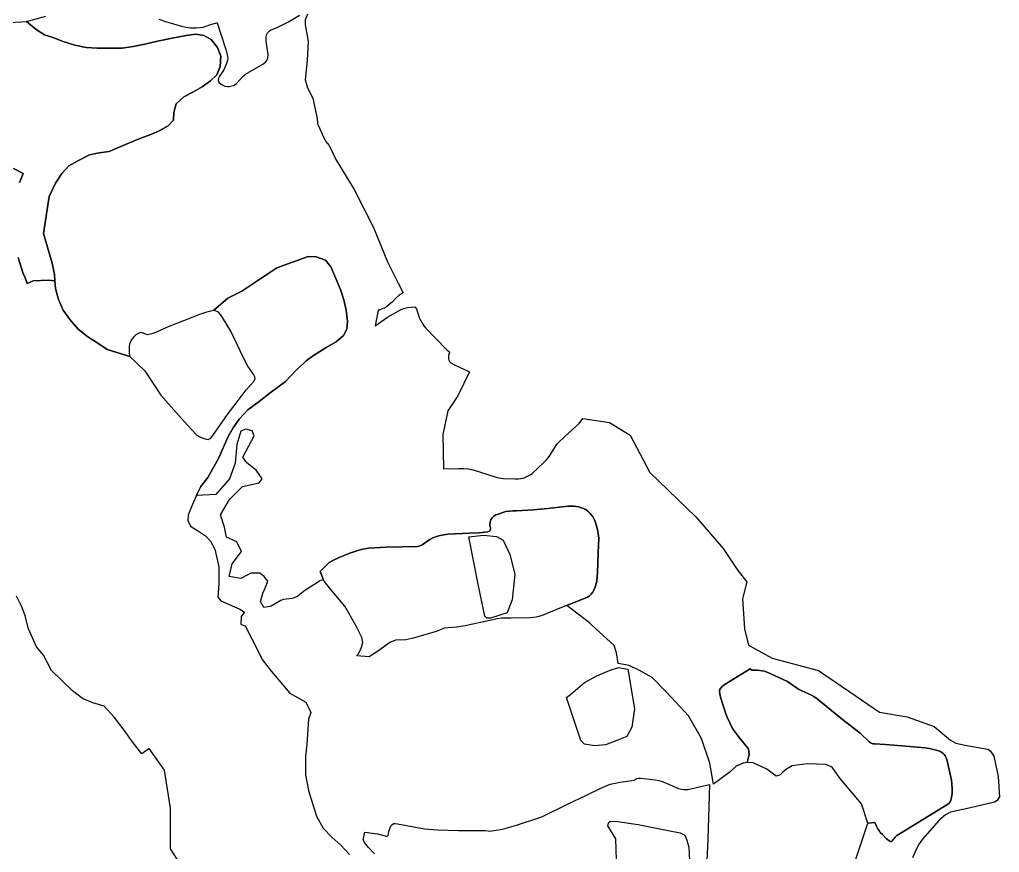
# Model space of a CAD drawing. Header units: millimetres. Extents: x 35444746 to 35449000, y 3482000 to 3488437.
# Drawn here: x 35448057.4 to 35448387.7, y 3487336.3 to 3487617.1 of the extents above; entities that cross this region are included whole.
import ezdxf

# ---------------------------------------------------------------- set-up
doc = ezdxf.new("R2010")
doc.units = ezdxf.units.MM
doc.layers.add('0203.02旱地整理', color=9, linetype='Continuous', true_color=0x808080)
doc.layers.add('0204.02水田整理', color=9, linetype='Continuous', true_color=0x808080)

msp = doc.modelspace()

# ---------------------------------------------------------------- linework, layer by layer
at = {"layer": '0203.02旱地整理', "color": 41}
for points in [[(35448339.301, 3487334), (35448343.371, 3487346.147), (35448345.694, 3487346.415), (35448346.218, 3487345.145), (35448346.71, 3487344.246), (35448347.251, 3487343.407), (35448347.545, 3487343.044), (35448348.249, 3487342.271), (35448349.521, 3487341.018), (35448349.92, 3487340.657), (35448350.566, 3487340.172), (35448351.227, 3487339.802), (35448351.54, 3487340.224), (35448352.604, 3487341.442), (35448353.178, 3487341.959), (35448354.222, 3487342.637), (35448370.018, 3487352.314), (35448370.754, 3487352.908), (35448371.218, 3487353.53), (35448371.369, 3487353.849), (35448371.462, 3487354.18), (35448371.724, 3487356.192), (35448371.76, 3487357.605), (35448371.681, 3487359.57), (35448371.587, 3487360.586), (35448370.127, 3487367.184), (35448369.879, 3487367.949), (35448369.455, 3487368.828), (35448369.051, 3487369.321), (35448368.615, 3487369.701), (35448367.946, 3487370.157), (35448367.466, 3487370.41), (35448366.865, 3487370.644), (35448364.178, 3487371.267), (35448362.536, 3487371.539), (35448354.781, 3487372.267), (35448349.182, 3487372.698), (35448345.664, 3487372.84), (35448345.036, 3487372.948), (35448344.219, 3487373.246), (35448343.76, 3487373.581), (35448340.734, 3487376.533), (35448334.839, 3487381.149), (35448326.22, 3487388.088), (35448325.178, 3487388.822), (35448324.411, 3487389.285), (35448320.859, 3487390.863), (35448319.952, 3487391.312), (35448317.808, 3487392.796), (35448316.233, 3487393.886), (35448310.666, 3487396.543), (35448309.115, 3487397.161), (35448308.48, 3487397.359), (35448307.689, 3487397.51), (35448306.173, 3487397.687), (35448304.264, 3487397.731), (35448303.677, 3487398.169), (35448294.907, 3487392.809), (35448293.977, 3487392.044), (35448293.625, 3487391.5), (35448293.374, 3487390.971), (35448293.335, 3487390.647), (35448293.431, 3487389.729), (35448293.671, 3487388.66), (35448295.446, 3487382.971), (35448295.922, 3487381.874), (35448297.731, 3487378.036), (35448298.7, 3487376.675), (35448299.981, 3487375.042), (35448301.573, 3487373.135), (35448302.995, 3487371.314), (35448303.208, 3487370.535), (35448303.276, 3487370.287), (35448303.387, 3487369.279), (35448302.618, 3487366.615), (35448301.311, 3487366.371), (35448298.94, 3487365.393), (35448296.895, 3487363.434), (35448291.321, 3487359.324), (35448290.077, 3487366.321), (35448287.248, 3487374.684), (35448282.92, 3487382.31), (35448275.635, 3487390.25), (35448270.613, 3487395.261), (35448266.333, 3487397.608), (35448262.911, 3487399.271), (35448259.235, 3487399.987), (35448258.576, 3487403.629), (35448257.85, 3487406.059), (35448250.229, 3487413.069), (35448249.488, 3487413.751), (35448241.895, 3487419.576), (35448248.798, 3487422.325), (35448249.444, 3487422.735), (35448249.767, 3487423.003), (35448250.127, 3487423.366), (35448250.663, 3487424.05), (35448251.009, 3487424.72), (35448251.585, 3487426.095), (35448252.004, 3487427.771), (35448252.171, 3487430.657), (35448252.453, 3487437.337), (35448252.661, 3487442.273), (35448252.494, 3487443.871), (35448252.213, 3487445.176), (35448251.525, 3487447.538), (35448251.069, 3487448.696), (35448250.743, 3487449.337), (35448250.418, 3487449.826), (35448249.661, 3487450.72), (35448248.981, 3487451.376), (35448248.329, 3487451.865), (35448247.538, 3487452.312), (35448245.836, 3487452.867), (35448244.49, 3487453.101), (35448242.328, 3487453.028), (35448239.306, 3487452.76), (35448235.424, 3487452.298), (35448230.491, 3487451.775), (35448226.843, 3487451.541), (35448224.746, 3487451.459), (35448223.752, 3487451.42), (35448221.355, 3487451.224), (35448218.709, 3487450.394), (35448217.981, 3487450.1), (35448217.303, 3487449.697), (35448216.825, 3487449.264), (35448216.306, 3487448.562), (35448215.988, 3487447.619), (35448215.948, 3487447.129), (35448215.963, 3487446.677), (35448216.139, 3487445.755), (35448216.168, 3487445.41), (35448216.006, 3487444.876), (35448215.802, 3487444.656), (35448215.237, 3487444.423), (35448212.302, 3487444.094), (35448209.112, 3487443.899), (35448201.719, 3487443.617), (35448199.16, 3487443.123), (35448197.989, 3487442.852), (35448196.676, 3487442.348), (35448195.745, 3487441.76), (35448193.138, 3487439.95), (35448192.486, 3487439.659), (35448191.587, 3487439.459), (35448180.932, 3487439.21), (35448174.985, 3487438.882), (35448173.075, 3487438.57), (35448171.423, 3487438.125), (35448168.777, 3487437.197), (35448165.375, 3487435.882), (35448162.774, 3487434.63), (35448162.038, 3487434.197), (35448161.874, 3487434.181), (35448158.754, 3487430.97), (35448159.941, 3487427.896), (35448159.638, 3487428.071), (35448158.747, 3487427.939), (35448158.455, 3487427.807), (35448155.316, 3487425.781), (35448153.58, 3487424.587), (35448151.889, 3487423.306), (35448151.226, 3487422.745), (35448150.957, 3487422.591), (35448149.924, 3487422.149), (35448149.128, 3487421.93), (35448146.361, 3487421.551), (35448146.079, 3487421.479), (35448145.462, 3487421.208), (35448143.547, 3487420.062), (35448142.189, 3487419.33), (35448141.708, 3487419.169), (35448139.714, 3487418.872), (35448138.608, 3487420.937), (35448139.514, 3487424.05), (35448140, 3487424.779), (35448141.135, 3487427.774), (35448139.838, 3487429.312), (35448138.38, 3487430.445), (35448135.383, 3487430.445), (35448131.98, 3487428.664), (35448128.092, 3487429.312), (35448129.064, 3487433.602), (35448132.223, 3487437.811), (35448130.603, 3487441.049), (35448127.119, 3487442.587), (35448126.468, 3487445.999), (35448125.092, 3487450.163), (35448128.17, 3487455.263), (35448132.545, 3487459.715), (35448138.135, 3487460.929), (35448139.188, 3487462.305), (35448137.162, 3487465.219), (35448134.003, 3487467.648), (35448132.707, 3487469.591), (35448136.433, 3487476.714), (35448135.785, 3487478.495), (35448133.679, 3487479.062), (35448131.978, 3487478.333), (35448130.6, 3487473.881), (35448130.033, 3487467.554), (35448128.175, 3487462.238), (35448123.512, 3487456.964), (35448117.009, 3487456.658), (35448117.228, 3487457.148), (35448118.466, 3487459.675), (35448120.851, 3487462.687), (35448124.423, 3487469.171), (35448127.752, 3487476.528), (35448129.427, 3487479.486), (35448131.397, 3487482.33), (35448134.294, 3487485.524), (35448138.137, 3487488.357), (35448141.921, 3487491.302), (35448147.01, 3487495.128), (35448150.689, 3487498.934), (35448153.311, 3487501.404), (35448154.04, 3487502.09), (35448156.439, 3487503.903), (35448160.732, 3487506.532), (35448164.158, 3487508.468), (35448166.609, 3487510.571), (35448167.677, 3487512.681), (35448167.934, 3487515.364), (35448167.528, 3487519.171), (35448166.65, 3487522.674), (35448165.591, 3487526.162), (35448163.981, 3487529.833), (35448162.291, 3487533.749), (35448160.511, 3487536.037), (35448157.402, 3487537.097), (35448154.634, 3487537.192), (35448144.061, 3487533.388), (35448132.342, 3487525.606), (35448127.572, 3487523.166), (35448122.715, 3487518.993), (35448120.123, 3487518.405), (35448118.373, 3487517.791), (35448110.09, 3487514.544), (35448107.745, 3487513.675), (35448103.802, 3487511.868), (35448102.288, 3487511.264), (35448101.549, 3487511.067), (35448100.548, 3487510.881), (35448098.695, 3487511.473), (35448098.199, 3487511.56), (35448096.606, 3487510.837), (35448095.872, 3487510.197), (35448095.296, 3487509.508), (35448094.88, 3487508.779), (35448094.744, 3487508.426), (35448094.493, 3487507.7), (35448094.337, 3487506.867), (35448094.291, 3487505.349), (35448094.336, 3487504.405), (35448094.568, 3487503.504), (35448086.915, 3487505.847), (35448083.743, 3487507.984), (35448080.407, 3487510.122), (35448077.155, 3487512.75), (35448074.314, 3487515.947), (35448072.126, 3487519.14), (35448070.512, 3487522.739), (35448069.469, 3487526.417), (35448069.328, 3487529.06), (35448069.215, 3487531.166), (35448068.418, 3487535.005), (35448065.456, 3487545.026), (35448067.422, 3487557.473), (35448069.481, 3487562.026), (35448071.615, 3487565.274), (35448073.991, 3487567.789), (35448077.259, 3487569.647), (35448081.016, 3487571.503), (35448084.197, 3487572.221), (35448087.541, 3487572.693), (35448093.869, 3487575.352), (35448098.235, 3487577.123), (35448101.619, 3487578.409), (35448104.719, 3487579.778), (35448107.486, 3487581.309), (35448109.285, 3487583.253), (35448109.379, 3487585.855), (35448110.207, 3487588.699), (35448112.822, 3487591.126), (35448115.839, 3487592.657), (35448118.939, 3487594.432), (35448121.715, 3487596.452), (35448123.84, 3487598.557), (35448125.043, 3487601.325), (35448125.273, 3487604.75), (35448124.148, 3487607.768), (35448121.962, 3487610.383), (35448119.494, 3487611.79), (35448116.809, 3487612.21), (35448113.514, 3487611.749), (35448108.786, 3487610.876), (35448103.893, 3487609.841), (35448099.571, 3487608.884), (35448095.657, 3487608.007), (35448091.989, 3487607.455), (35448087.509, 3487607.477), (35448083.518, 3487607.496), (35448079.889, 3487607.686), (35448075.968, 3487608.458), (35448072.094, 3487609.71), (35448068.951, 3487610.96), (35448065.805, 3487611.965), (35448063.039, 3487613.774), (35448059.705, 3487616.542), (35448066.271, 3487618.319)], [(35448339.301, 3487334), (35448343.371, 3487346.147), (35448345.694, 3487346.415), (35448346.218, 3487345.145), (35448346.71, 3487344.246), (35448347.251, 3487343.407), (35448347.545, 3487343.044), (35448348.249, 3487342.271), (35448349.521, 3487341.018), (35448349.92, 3487340.657), (35448350.566, 3487340.172), (35448351.227, 3487339.802), (35448351.54, 3487340.224), (35448352.604, 3487341.442), (35448353.178, 3487341.959), (35448354.222, 3487342.637), (35448370.018, 3487352.314), (35448370.754, 3487352.908), (35448371.218, 3487353.53), (35448371.369, 3487353.849), (35448371.462, 3487354.18), (35448371.724, 3487356.192), (35448371.76, 3487357.605), (35448371.681, 3487359.57), (35448371.587, 3487360.586), (35448370.127, 3487367.184), (35448369.879, 3487367.949), (35448369.455, 3487368.828), (35448369.051, 3487369.321), (35448368.615, 3487369.701), (35448367.946, 3487370.157), (35448367.466, 3487370.41), (35448366.865, 3487370.644), (35448364.178, 3487371.267), (35448362.536, 3487371.539), (35448354.781, 3487372.267), (35448349.182, 3487372.698), (35448345.664, 3487372.84), (35448345.036, 3487372.948), (35448344.219, 3487373.246), (35448343.76, 3487373.581), (35448340.734, 3487376.533), (35448334.839, 3487381.149), (35448326.22, 3487388.088), (35448325.178, 3487388.822), (35448324.411, 3487389.285), (35448320.859, 3487390.863), (35448319.952, 3487391.312), (35448317.808, 3487392.796), (35448316.233, 3487393.886), (35448310.666, 3487396.543), (35448309.115, 3487397.161), (35448308.48, 3487397.359), (35448307.689, 3487397.51), (35448306.173, 3487397.687), (35448304.264, 3487397.731), (35448303.677, 3487398.169), (35448294.907, 3487392.809), (35448293.977, 3487392.044), (35448293.625, 3487391.5), (35448293.374, 3487390.971), (35448293.335, 3487390.647), (35448293.431, 3487389.729), (35448293.671, 3487388.66), (35448295.446, 3487382.971), (35448295.922, 3487381.874), (35448297.731, 3487378.036), (35448298.7, 3487376.675), (35448299.981, 3487375.042), (35448301.573, 3487373.135), (35448302.995, 3487371.314), (35448303.208, 3487370.535), (35448303.276, 3487370.287), (35448303.387, 3487369.279), (35448302.618, 3487366.615), (35448301.311, 3487366.371), (35448298.94, 3487365.393), (35448296.895, 3487363.434), (35448291.321, 3487359.324), (35448290.077, 3487366.321), (35448287.248, 3487374.684), (35448282.92, 3487382.31), (35448275.635, 3487390.25), (35448270.613, 3487395.261), (35448266.333, 3487397.608), (35448262.911, 3487399.271), (35448259.235, 3487399.987), (35448258.576, 3487403.629), (35448257.85, 3487406.059), (35448250.229, 3487413.069), (35448249.488, 3487413.751), (35448241.895, 3487419.576), (35448248.798, 3487422.325), (35448249.444, 3487422.735), (35448249.767, 3487423.003), (35448250.127, 3487423.366), (35448250.663, 3487424.05), (35448251.009, 3487424.72), (35448251.585, 3487426.095), (35448252.004, 3487427.771), (35448252.171, 3487430.657), (35448252.453, 3487437.337), (35448252.661, 3487442.273), (35448252.494, 3487443.871), (35448252.213, 3487445.176), (35448251.525, 3487447.538), (35448251.069, 3487448.696), (35448250.743, 3487449.337), (35448250.418, 3487449.826), (35448249.661, 3487450.72), (35448248.981, 3487451.376), (35448248.329, 3487451.865), (35448247.538, 3487452.312), (35448245.836, 3487452.867), (35448244.49, 3487453.101), (35448242.328, 3487453.028), (35448239.306, 3487452.76), (35448235.424, 3487452.298), (35448230.491, 3487451.775), (35448226.843, 3487451.541), (35448224.746, 3487451.459), (35448223.752, 3487451.42), (35448221.355, 3487451.224), (35448218.709, 3487450.394), (35448217.981, 3487450.1), (35448217.303, 3487449.697), (35448216.825, 3487449.264), (35448216.306, 3487448.562), (35448215.988, 3487447.619), (35448215.948, 3487447.129), (35448215.963, 3487446.677), (35448216.139, 3487445.755), (35448216.168, 3487445.41), (35448216.006, 3487444.876), (35448215.802, 3487444.656), (35448215.237, 3487444.423), (35448212.302, 3487444.094), (35448209.112, 3487443.899), (35448201.719, 3487443.617), (35448199.16, 3487443.123), (35448197.989, 3487442.852), (35448196.676, 3487442.348), (35448195.745, 3487441.76), (35448193.138, 3487439.95), (35448192.486, 3487439.659), (35448191.587, 3487439.459), (35448180.932, 3487439.21), (35448174.985, 3487438.882), (35448173.075, 3487438.57), (35448171.423, 3487438.125), (35448168.777, 3487437.197), (35448165.375, 3487435.882), (35448162.774, 3487434.63), (35448162.038, 3487434.197), (35448161.874, 3487434.181), (35448158.754, 3487430.97), (35448159.941, 3487427.896), (35448159.638, 3487428.071), (35448158.747, 3487427.939), (35448158.455, 3487427.807), (35448155.316, 3487425.781), (35448153.58, 3487424.587), (35448151.889, 3487423.306), (35448151.226, 3487422.745), (35448150.957, 3487422.591), (35448149.924, 3487422.149), (35448149.128, 3487421.93), (35448146.361, 3487421.551), (35448146.079, 3487421.479), (35448145.462, 3487421.208), (35448143.547, 3487420.062), (35448142.189, 3487419.33), (35448141.708, 3487419.169), (35448139.714, 3487418.872), (35448138.608, 3487420.937), (35448139.514, 3487424.05), (35448140, 3487424.779), (35448141.135, 3487427.774), (35448139.838, 3487429.312), (35448138.38, 3487430.445), (35448135.383, 3487430.445), (35448131.98, 3487428.664), (35448128.092, 3487429.312), (35448129.064, 3487433.602), (35448132.223, 3487437.811), (35448130.603, 3487441.049), (35448127.119, 3487442.587), (35448126.468, 3487445.999), (35448125.092, 3487450.163), (35448128.17, 3487455.263), (35448132.545, 3487459.715), (35448138.135, 3487460.929), (35448139.188, 3487462.305), (35448137.162, 3487465.219), (35448134.003, 3487467.648), (35448132.707, 3487469.591), (35448136.433, 3487476.714), (35448135.785, 3487478.495), (35448133.679, 3487479.062), (35448131.978, 3487478.333), (35448130.6, 3487473.881), (35448130.033, 3487467.554), (35448128.175, 3487462.238), (35448123.512, 3487456.964), (35448117.009, 3487456.658), (35448117.228, 3487457.148), (35448118.466, 3487459.675), (35448120.851, 3487462.687), (35448124.423, 3487469.171), (35448127.752, 3487476.528), (35448129.427, 3487479.486), (35448131.397, 3487482.33), (35448134.294, 3487485.524), (35448138.137, 3487488.357), (35448141.921, 3487491.302), (35448147.01, 3487495.128), (35448150.689, 3487498.934), (35448153.311, 3487501.404), (35448154.04, 3487502.09), (35448156.439, 3487503.903), (35448160.732, 3487506.532), (35448164.158, 3487508.468), (35448166.609, 3487510.571), (35448167.677, 3487512.681), (35448167.934, 3487515.364), (35448167.528, 3487519.171), (35448166.65, 3487522.674), (35448165.591, 3487526.162), (35448163.981, 3487529.833), (35448162.291, 3487533.749), (35448160.511, 3487536.037), (35448157.402, 3487537.097), (35448154.634, 3487537.192), (35448144.061, 3487533.388), (35448132.342, 3487525.606), (35448127.572, 3487523.166), (35448122.715, 3487518.993), (35448120.123, 3487518.405), (35448118.373, 3487517.791), (35448110.09, 3487514.544), (35448107.745, 3487513.675), (35448103.802, 3487511.868), (35448102.288, 3487511.264), (35448101.549, 3487511.067), (35448100.548, 3487510.881), (35448098.695, 3487511.473), (35448098.199, 3487511.56), (35448096.606, 3487510.837), (35448095.872, 3487510.197), (35448095.296, 3487509.508), (35448094.88, 3487508.779), (35448094.744, 3487508.426), (35448094.493, 3487507.7), (35448094.337, 3487506.867), (35448094.291, 3487505.349), (35448094.336, 3487504.405), (35448094.568, 3487503.504), (35448086.915, 3487505.847), (35448083.743, 3487507.984), (35448080.407, 3487510.122), (35448077.155, 3487512.75), (35448074.314, 3487515.947), (35448072.126, 3487519.14), (35448070.512, 3487522.739), (35448069.469, 3487526.417), (35448069.328, 3487529.06), (35448069.215, 3487531.166), (35448068.418, 3487535.005), (35448065.456, 3487545.026), (35448067.422, 3487557.473), (35448069.481, 3487562.026), (35448071.615, 3487565.274), (35448073.991, 3487567.789), (35448077.259, 3487569.647), (35448081.016, 3487571.503), (35448084.197, 3487572.221), (35448087.541, 3487572.693), (35448093.869, 3487575.352), (35448098.235, 3487577.123), (35448101.619, 3487578.409), (35448104.719, 3487579.778), (35448107.486, 3487581.309), (35448109.285, 3487583.253), (35448109.379, 3487585.855), (35448110.207, 3487588.699), (35448112.822, 3487591.126), (35448115.839, 3487592.657), (35448118.939, 3487594.432), (35448121.715, 3487596.452), (35448123.84, 3487598.557), (35448125.043, 3487601.325), (35448125.273, 3487604.75), (35448124.148, 3487607.768), (35448121.962, 3487610.383), (35448119.494, 3487611.79), (35448116.809, 3487612.21), (35448113.514, 3487611.749), (35448108.786, 3487610.876), (35448103.893, 3487609.841), (35448099.571, 3487608.884), (35448095.657, 3487608.007), (35448091.989, 3487607.455), (35448087.509, 3487607.477), (35448083.518, 3487607.496), (35448079.889, 3487607.686), (35448075.968, 3487608.458), (35448072.094, 3487609.71), (35448068.951, 3487610.96), (35448065.805, 3487611.965), (35448063.039, 3487613.774), (35448059.705, 3487616.542), (35448066.271, 3487618.319)], [(35448104.318, 3487617.264), (35448106.6, 3487616.494), (35448111.988, 3487614.896), (35448113.478, 3487614.543), (35448115.008, 3487614.313), (35448116.874, 3487614.335), (35448118.355, 3487614.477), (35448119.336, 3487614.622), (35448120.329, 3487614.885), (35448121.919, 3487615.524), (35448123.746, 3487616.044), (35448124.01, 3487616.099), (35448126.833, 3487607.352), (35448126.968, 3487607.029), (35448127.46, 3487604.783), (35448127.548, 3487603.955), (35448127.51, 3487603.482), (35448127.134, 3487602.354), (35448126.205, 3487600.213), (35448124.588, 3487597.694), (35448124.448, 3487597.243), (35448124.359, 3487596.593), (35448124.621, 3487596.088), (35448125.224, 3487595.524), (35448125.739, 3487595.163), (35448126.615, 3487594.719), (35448127.527, 3487594.603), (35448128.207, 3487594.616), (35448128.531, 3487594.663), (35448129.522, 3487594.96), (35448130.437, 3487595.528), (35448132.746, 3487598.025), (35448133.187, 3487598.449), (35448133.546, 3487598.69), (35448139.373, 3487602.067), (35448140.269, 3487602.799), (35448140.734, 3487603.391), (35448141.023, 3487603.925), (35448141.122, 3487604.239), (35448141.193, 3487605.352), (35448140.639, 3487609.123), (35448140.518, 3487610.136), (35448140.471, 3487611.12), (35448140.603, 3487611.781), (35448140.75, 3487612.215), (35448141.001, 3487612.686), (35448141.324, 3487613.056), (35448141.687, 3487613.374), (35448142.257, 3487613.698), (35448144.207, 3487614.431), (35448148.096, 3487616.425), (35448151.724, 3487618.65)], [(35448104.318, 3487617.264), (35448106.6, 3487616.494), (35448111.988, 3487614.896), (35448113.478, 3487614.543), (35448115.008, 3487614.313), (35448116.874, 3487614.335), (35448118.355, 3487614.477), (35448119.336, 3487614.622), (35448120.329, 3487614.885), (35448121.919, 3487615.524), (35448123.746, 3487616.044), (35448124.01, 3487616.099), (35448126.833, 3487607.352), (35448126.968, 3487607.029), (35448127.46, 3487604.783), (35448127.548, 3487603.955), (35448127.51, 3487603.482), (35448127.134, 3487602.354), (35448126.205, 3487600.213), (35448124.588, 3487597.694), (35448124.448, 3487597.243), (35448124.359, 3487596.593), (35448124.621, 3487596.088), (35448125.224, 3487595.524), (35448125.739, 3487595.163), (35448126.615, 3487594.719), (35448127.527, 3487594.603), (35448128.207, 3487594.616), (35448128.531, 3487594.663), (35448129.522, 3487594.96), (35448130.437, 3487595.528), (35448132.746, 3487598.025), (35448133.187, 3487598.449), (35448133.546, 3487598.69), (35448139.373, 3487602.067), (35448140.269, 3487602.799), (35448140.734, 3487603.391), (35448141.023, 3487603.925), (35448141.122, 3487604.239), (35448141.193, 3487605.352), (35448140.639, 3487609.123), (35448140.518, 3487610.136), (35448140.471, 3487611.12), (35448140.603, 3487611.781), (35448140.75, 3487612.215), (35448141.001, 3487612.686), (35448141.324, 3487613.056), (35448141.687, 3487613.374), (35448142.257, 3487613.698), (35448144.207, 3487614.431), (35448148.096, 3487616.425), (35448151.724, 3487618.65)], [(35448154.429401, 3487618.986185), (35448153.65, 3487617.11), (35448153.723, 3487615.332), (35448154.707, 3487609.81), (35448154.293, 3487603.422), (35448153.695, 3487596.804), (35448154.49, 3487594.135), (35448156.249, 3487590.654), (35448157.591, 3487584.269), (35448157.948, 3487581.7), (35448158.247, 3487581.119), (35448159.71, 3487577.725), (35448160.262801, 3487576.671895), (35448160.584, 3487576.06), (35448161.706131, 3487574.628102), (35448162.033, 3487574.211), (35448163.989009, 3487569.914985), (35448170.23901, 3487559.86898), (35448176.747412, 3487547.062163), (35448181.368097, 3487535.39181), (35448185.023328, 3487528.195832), (35448186.668053, 3487524.958045), (35448185.214, 3487524.046), (35448184.184, 3487523.191), (35448183.056, 3487522.004), (35448181.91, 3487520.917), (35448181.122, 3487520.306), (35448180.259, 3487519.789), (35448179.681, 3487519.543), (35448178.584, 3487519.196), (35448178.287, 3487519.164), (35448177.229, 3487513.839), (35448181.384, 3487516.787), (35448185.826, 3487519.25), (35448186.82, 3487519.651), (35448188.18, 3487520.027), (35448190.622, 3487520.314), (35448191.16, 3487519.594), (35448192.092, 3487516.714), (35448192.464, 3487515.949), (35448193.319, 3487514.39), (35448193.699044, 3487513.889033), (35448194.309, 3487513.085), (35448197.666, 3487509.606), (35448201.296, 3487505.916), (35448202.442953, 3487504.941922), (35448202.121, 3487504.402), (35448201.944, 3487503.677), (35448201.931, 3487503.363), (35448202.003, 3487502.756), (35448202.116, 3487502.25), (35448202.343, 3487501.816), (35448202.733, 3487501.365), (35448204.045, 3487500.669), (35448205.899, 3487499.759), (35448209.015, 3487498.296), (35448205.187, 3487490.29), (35448201.79, 3487485.205), (35448200.048, 3487477.262), (35448200.17, 3487471.51), (35448200.247, 3487465.577), (35448200.405, 3487465.596), (35448205.378, 3487465.78), (35448207.132, 3487465.74), (35448208.579, 3487465.646), (35448210.325, 3487465.331), (35448215.206, 3487463.77), (35448218.365, 3487462.706), (35448219.767, 3487462.464), (35448220.536, 3487462.378), (35448224.293, 3487462.252), (35448225.613, 3487462.285), (35448227.176, 3487462.527), (35448227.524, 3487462.632), (35448229.099, 3487463.383), (35448230.181, 3487464.083), (35448234.03, 3487467.666), (35448234.812, 3487468.446), (35448235.564, 3487469.342), (35448236.119, 3487470.165), (35448238.355, 3487473.745), (35448238.685, 3487474.14), (35448241.336, 3487476.683), (35448246.073, 3487480.873), (35448247.26, 3487482.646), (35448256.250284, 3487481.234826), (35448263.176623, 3487476.986802), (35448269.81789, 3487464.355886), (35448285.3173, 3487449.431654), (35448294.541032, 3487438.772952), (35448299.569, 3487431.302), (35448302.548065, 3487427.582052), (35448301.048, 3487421.817), (35448301.753, 3487411.659), (35448303.12, 3487406.131), (35448311.152, 3487401.804), (35448326.74, 3487397.62), (35448336.958, 3487390.606), (35448347.3, 3487383.614), (35448356.564, 3487381.964), (35448365.715, 3487378.789), (35448371.235, 3487374.137), (35448373.021, 3487373.075), (35448376.111, 3487372.498), (35448383.754, 3487371.095), (35448384.648, 3487370.442), (35448385.863, 3487368.73), (35448387.228, 3487361.893), (35448387.699, 3487355.059), (35448386.963, 3487353.759), (35448386.067, 3487353.273), (35448378.009, 3487351.342), (35448371.253, 3487349.814), (35448369.542, 3487349.005), (35448367.422, 3487347.139), (35448361.792, 3487340.727), (35448360.65, 3487339.185), (35448359.505, 3487336.991), (35448358.441, 3487334.472)], [(35448154.429401, 3487618.986185), (35448153.65, 3487617.11), (35448153.723, 3487615.332), (35448154.707, 3487609.81), (35448154.293, 3487603.422), (35448153.695, 3487596.804), (35448154.49, 3487594.135), (35448156.249, 3487590.654), (35448157.591, 3487584.269), (35448157.948, 3487581.7), (35448158.247, 3487581.119), (35448159.71, 3487577.725), (35448160.262801, 3487576.671895), (35448160.584, 3487576.06), (35448161.706131, 3487574.628102), (35448162.033, 3487574.211), (35448163.989009, 3487569.914985), (35448170.23901, 3487559.86898), (35448176.747412, 3487547.062163), (35448181.368097, 3487535.39181), (35448185.023328, 3487528.195832), (35448186.668053, 3487524.958045), (35448185.214, 3487524.046), (35448184.184, 3487523.191), (35448183.056, 3487522.004), (35448181.91, 3487520.917), (35448181.122, 3487520.306), (35448180.259, 3487519.789), (35448179.681, 3487519.543), (35448178.584, 3487519.196), (35448178.287, 3487519.164), (35448177.229, 3487513.839), (35448181.384, 3487516.787), (35448185.826, 3487519.25), (35448186.82, 3487519.651), (35448188.18, 3487520.027), (35448190.622, 3487520.314), (35448191.16, 3487519.594), (35448192.092, 3487516.714), (35448192.464, 3487515.949), (35448193.319, 3487514.39), (35448193.699044, 3487513.889033), (35448194.309, 3487513.085), (35448197.666, 3487509.606), (35448201.296, 3487505.916), (35448202.442953, 3487504.941922), (35448202.121, 3487504.402), (35448201.944, 3487503.677), (35448201.931, 3487503.363), (35448202.003, 3487502.756), (35448202.116, 3487502.25), (35448202.343, 3487501.816), (35448202.733, 3487501.365), (35448204.045, 3487500.669), (35448205.899, 3487499.759), (35448209.015, 3487498.296), (35448205.187, 3487490.29), (35448201.79, 3487485.205), (35448200.048, 3487477.262), (35448200.17, 3487471.51), (35448200.247, 3487465.577), (35448200.405, 3487465.596), (35448205.378, 3487465.78), (35448207.132, 3487465.74), (35448208.579, 3487465.646), (35448210.325, 3487465.331), (35448215.206, 3487463.77), (35448218.365, 3487462.706), (35448219.767, 3487462.464), (35448220.536, 3487462.378), (35448224.293, 3487462.252), (35448225.613, 3487462.285), (35448227.176, 3487462.527), (35448227.524, 3487462.632), (35448229.099, 3487463.383), (35448230.181, 3487464.083), (35448234.03, 3487467.666), (35448234.812, 3487468.446), (35448235.564, 3487469.342), (35448236.119, 3487470.165), (35448238.355, 3487473.745), (35448238.685, 3487474.14), (35448241.336, 3487476.683), (35448246.073, 3487480.873), (35448247.26, 3487482.646), (35448256.250284, 3487481.234826), (35448263.176623, 3487476.986802), (35448269.81789, 3487464.355886), (35448285.3173, 3487449.431654), (35448294.541032, 3487438.772952), (35448299.569, 3487431.302), (35448302.548065, 3487427.582052), (35448301.048, 3487421.817), (35448301.753, 3487411.659), (35448303.12, 3487406.131), (35448311.152, 3487401.804), (35448326.74, 3487397.62), (35448336.958, 3487390.606), (35448347.3, 3487383.614), (35448356.564, 3487381.964), (35448365.715, 3487378.789), (35448371.235, 3487374.137), (35448373.021, 3487373.075), (35448376.111, 3487372.498), (35448383.754, 3487371.095), (35448384.648, 3487370.442), (35448385.863, 3487368.73), (35448387.228, 3487361.893), (35448387.699, 3487355.059), (35448386.963, 3487353.759), (35448386.067, 3487353.273), (35448378.009, 3487351.342), (35448371.253, 3487349.814), (35448369.542, 3487349.005), (35448367.422, 3487347.139), (35448361.792, 3487340.727), (35448360.65, 3487339.185), (35448359.505, 3487336.991), (35448358.441, 3487334.472)]]:
    msp.add_lwpolyline(points, dxfattribs=at)
msp.add_lwpolyline([(35448262.493, 3487398.029), (35448264.648, 3487384.654), (35448263.791, 3487378.555), (35448262.066, 3487375.33), (35448258.738, 3487374.035), (35448254.922, 3487372.578), (35448251.188, 3487372.257), (35448247.861, 3487372.747), (35448246.587, 3487374.029), (35448241.789, 3487388.527), (35448243.091, 3487389.521), (35448247.816, 3487393.55), (35448251.964, 3487395.862), (35448256.453, 3487397.766), (35448259.307, 3487398.65)], close=True, dxfattribs=at)
msp.add_lwpolyline([(35448262.493, 3487398.029), (35448264.648, 3487384.654), (35448263.791, 3487378.555), (35448262.066, 3487375.33), (35448258.738, 3487374.035), (35448254.922, 3487372.578), (35448251.188, 3487372.257), (35448247.861, 3487372.747), (35448246.587, 3487374.029), (35448241.789, 3487388.527), (35448243.091, 3487389.521), (35448247.816, 3487393.55), (35448251.964, 3487395.862), (35448256.453, 3487397.766), (35448259.307, 3487398.65)], close=True, dxfattribs=at)
at = {"layer": '0204.02水田整理', "color": 51}
for points in [[(35448048.894, 3487615.869), (35448057.804, 3487616.436), (35448059.705, 3487616.542), (35448063.039, 3487613.774), (35448065.805, 3487611.965), (35448068.951, 3487610.96), (35448072.094, 3487609.71), (35448075.968, 3487608.458), (35448079.889, 3487607.686), (35448083.518, 3487607.496), (35448087.509, 3487607.477), (35448091.989, 3487607.455), (35448095.657, 3487608.007), (35448099.571, 3487608.884), (35448103.893, 3487609.841), (35448108.786, 3487610.876), (35448113.514, 3487611.749), (35448116.809, 3487612.21), (35448119.494, 3487611.79), (35448121.962, 3487610.383), (35448124.148, 3487607.768), (35448125.273, 3487604.75), (35448125.043, 3487601.325), (35448123.84, 3487598.557), (35448121.715, 3487596.452), (35448118.939, 3487594.432), (35448115.839, 3487592.657), (35448112.822, 3487591.126), (35448110.207, 3487588.699), (35448109.379, 3487585.855), (35448109.285, 3487583.253), (35448107.486, 3487581.309), (35448104.719, 3487579.778), (35448101.619, 3487578.409), (35448098.235, 3487577.123), (35448093.869, 3487575.352), (35448087.541, 3487572.693), (35448084.197, 3487572.221), (35448081.016, 3487571.503), (35448077.259, 3487569.647), (35448073.991, 3487567.789), (35448071.615, 3487565.274), (35448069.481, 3487562.026), (35448067.422, 3487557.473), (35448065.456, 3487545.026), (35448068.418, 3487535.005), (35448069.215, 3487531.166), (35448069.328, 3487529.06), (35448067.057, 3487529.262), (35448061.927, 3487529.092), (35448059.905, 3487528.138), (35448059.298, 3487529.992), (35448058.651, 3487531.557), (35448057.933, 3487533.689), (35448056.946, 3487536.884)], [(35448055.358, 3487566.942), (35448058.632, 3487565.192), (35448057.894, 3487563.576), (35448057.38, 3487562.164)], [(35448057.38, 3487562.164), (35448057.894, 3487563.576), (35448058.632, 3487565.192), (35448055.358, 3487566.942)], [(35448056.946, 3487536.884), (35448057.933, 3487533.689), (35448058.651, 3487531.557), (35448059.298, 3487529.992), (35448059.905, 3487528.138), (35448061.927, 3487529.092), (35448067.057, 3487529.262), (35448069.328, 3487529.06), (35448069.469, 3487526.417), (35448070.512, 3487522.739), (35448072.126, 3487519.14), (35448074.314, 3487515.947), (35448077.155, 3487512.75), (35448080.407, 3487510.122), (35448083.743, 3487507.984), (35448086.915, 3487505.847), (35448094.568, 3487503.504), (35448099.566, 3487498.68), (35448105.05, 3487490.456), (35448111.056, 3487483.6), (35448113.956, 3487480.358), (35448116.976, 3487477.204), (35448117.99, 3487476.531), (35448118.941, 3487476.09), (35448119.573, 3487475.856), (35448120.369, 3487475.63), (35448120.941, 3487475.531), (35448121.39, 3487475.724), (35448121.833, 3487476.004), (35448122.589, 3487476.882), (35448126.441, 3487482.459), (35448127.748, 3487484.284), (35448130.387, 3487487.821), (35448133.826, 3487492.313), (35448136.204, 3487494.959), (35448136.799, 3487495.943), (35448136.698, 3487496.663), (35448136.256, 3487497.564), (35448134.342, 3487500.311), (35448132.793, 3487503.279), (35448128.581, 3487512.101), (35448125.782, 3487516.723), (35448125.151, 3487517.671), (35448124.406, 3487518.473), (35448123.885, 3487518.745), (35448123.282, 3487518.971), (35448122.715, 3487518.993), (35448127.572, 3487523.166), (35448132.342, 3487525.606), (35448144.061, 3487533.388), (35448154.634, 3487537.192), (35448157.402, 3487537.097), (35448160.511, 3487536.037), (35448162.291, 3487533.749), (35448163.981, 3487529.833), (35448165.591, 3487526.162), (35448166.65, 3487522.674), (35448167.528, 3487519.171), (35448167.934, 3487515.364), (35448167.677, 3487512.681), (35448166.609, 3487510.571), (35448164.158, 3487508.468), (35448160.732, 3487506.532), (35448156.439, 3487503.903), (35448154.04, 3487502.09), (35448153.311, 3487501.404), (35448150.689, 3487498.934), (35448147.01, 3487495.128), (35448141.921, 3487491.302), (35448138.137, 3487488.357), (35448134.294, 3487485.524), (35448131.397, 3487482.33), (35448129.427, 3487479.486), (35448127.752, 3487476.528), (35448124.423, 3487469.171), (35448120.851, 3487462.687), (35448118.466, 3487459.675), (35448117.228, 3487457.148), (35448117.009, 3487456.658), (35448115.989, 3487454.375), (35448114.997, 3487452.01), (35448114.252, 3487449.971), (35448114.08, 3487448.256), (35448115.051, 3487446.29), (35448117.658, 3487444.643), (35448120.02, 3487443.079), (35448121.809, 3487441.19), (35448123.185, 3487438.569), (35448123.827, 3487436.114), (35448124.513, 3487432.632), (35448124.546, 3487429.069), (35448124.586, 3487426.977), (35448124.202, 3487422.302), (35448125.217, 3487421.079), (35448131.676, 3487418.344), (35448133.162, 3487417.343), (35448132.088, 3487415.872), (35448132.023, 3487413.216), (35448133.608, 3487412.523), (35448134.501, 3487410.633), (35448135.638, 3487408.331), (35448136.938, 3487405.946), (35448139.211, 3487401.338), (35448142.311, 3487397.301), (35448148.513, 3487389.965), (35448152.115, 3487387.978), (35448153.916, 3487386.902), (35448155.63, 3487383.448), (35448154.762, 3487381.2), (35448154.243, 3487372.732), (35448153.824, 3487368.606), (35448153.727, 3487367.65), (35448153.82, 3487362.428), (35448154.779, 3487357.171), (35448156.233, 3487352.487), (35448157.527, 3487348.542), (35448159.723, 3487344.51), (35448162.704, 3487341.391), (35448165.646, 3487338.667), (35448168.569, 3487335.537)], [(35448112.35, 3487331.208), (35448108.256, 3487337.46), (35448108.298, 3487351.177), (35448106.258, 3487364.011), (35448101.062, 3487371.358), (35448098.613, 3487369.508), (35448095.693, 3487373.181), (35448092.598, 3487377.542), (35448089.339, 3487381.823), (35448085.957, 3487385.591), (35448082.11, 3487386.675), (35448078.798, 3487388.046), (35448078.556, 3487388.147), (35448075.291, 3487390.785), (35448068.162, 3487397.598), (35448065.464, 3487402.743), (35448063.131, 3487405.568), (35448060.454, 3487411.732), (35448059.246, 3487416.084), (35448058.112, 3487419.042), (35448056.325, 3487422.659)], [(35448177.06, 3487335.804), (35448175.057, 3487337.947), (35448173.648, 3487339.65), (35448173.378, 3487340.396), (35448173.325, 3487340.728), (35448173.36, 3487341.109), (35448173.809, 3487343.059), (35448178.082, 3487342.512), (35448181.137, 3487341.79), (35448181.317, 3487341.792), (35448181.618, 3487342.049), (35448181.753, 3487342.541), (35448181.907, 3487343.366), (35448182.095, 3487344.014), (35448182.441, 3487344.888), (35448182.695, 3487345.339), (35448182.879, 3487345.596), (35448183.298, 3487345.954), (35448183.598, 3487346.031), (35448183.983, 3487346.064), (35448184.799, 3487345.96), (35448193.877, 3487344.177), (35448198.241, 3487343.937), (35448205.387, 3487343.699), (35448214.351, 3487343.68), (35448215.315, 3487343.531), (35448215.873, 3487343.487), (35448216.516, 3487343.533), (35448217.377, 3487343.669), (35448220.224, 3487344.119), (35448224.869, 3487345.459), (35448233.439, 3487348.285), (35448241.922, 3487352.383), (35448248.477, 3487355.637), (35448253.314, 3487357.94), (35448256.433, 3487359.291), (35448259.834, 3487359.914), (35448264.555, 3487360.661), (35448265.307, 3487361.157), (35448266.023, 3487361.284), (35448266.698, 3487361.296), (35448268.871, 3487361.147), (35448271.645, 3487360.775), (35448272.886, 3487360.532), (35448274.367, 3487360.117), (35448279.571, 3487357.809), (35448280.563, 3487357.592), (35448281.303, 3487357.532), (35448282.633, 3487357.532), (35448289.918, 3487359.219), (35448289.414, 3487340.633), (35448288.185, 3487314.429)], [(35448283.414, 3487331.236), (35448283.093, 3487337.963), (35448282.439, 3487340.26), (35448281.784, 3487341.983), (35448280.144, 3487342.723), (35448277.11, 3487343.3), (35448265.875, 3487345.608), (35448258.904, 3487346.599), (35448256.607, 3487346.683), (35448255.786, 3487346.11), (35448255.622, 3487345.29), (35448258.242, 3487340.858), (35448258.486, 3487333.646)]]:
    msp.add_lwpolyline(points, dxfattribs=at)
for points in [[(35448159.941, 3487427.896), (35448158.754, 3487430.97), (35448161.874, 3487434.181), (35448162.038, 3487434.197), (35448162.774, 3487434.63), (35448165.375, 3487435.882), (35448168.777, 3487437.197), (35448171.423, 3487438.125), (35448173.075, 3487438.57), (35448174.985, 3487438.882), (35448180.932, 3487439.21), (35448191.587, 3487439.459), (35448192.486, 3487439.659), (35448193.138, 3487439.95), (35448195.745, 3487441.76), (35448196.676, 3487442.348), (35448197.989, 3487442.852), (35448199.16, 3487443.123), (35448201.719, 3487443.617), (35448209.112, 3487443.899), (35448212.302, 3487444.094), (35448215.237, 3487444.423), (35448215.802, 3487444.656), (35448216.006, 3487444.876), (35448216.168, 3487445.41), (35448216.139, 3487445.755), (35448215.963, 3487446.677), (35448215.948, 3487447.129), (35448215.988, 3487447.619), (35448216.306, 3487448.562), (35448216.825, 3487449.264), (35448217.303, 3487449.697), (35448217.981, 3487450.1), (35448218.709, 3487450.394), (35448221.355, 3487451.224), (35448223.752, 3487451.42), (35448224.746, 3487451.459), (35448226.843, 3487451.541), (35448230.491, 3487451.775), (35448235.424, 3487452.298), (35448239.306, 3487452.76), (35448242.328, 3487453.028), (35448244.49, 3487453.101), (35448245.836, 3487452.867), (35448247.538, 3487452.312), (35448248.329, 3487451.865), (35448248.981, 3487451.376), (35448249.661, 3487450.72), (35448250.418, 3487449.826), (35448250.743, 3487449.337), (35448251.069, 3487448.696), (35448251.525, 3487447.538), (35448252.213, 3487445.176), (35448252.494, 3487443.871), (35448252.661, 3487442.273), (35448252.453, 3487437.337), (35448252.171, 3487430.657), (35448252.004, 3487427.771), (35448251.585, 3487426.095), (35448251.009, 3487424.72), (35448250.663, 3487424.05), (35448250.127, 3487423.366), (35448249.767, 3487423.003), (35448249.444, 3487422.735), (35448248.798, 3487422.325), (35448241.895, 3487419.576), (35448238.358, 3487418.167), (35448236.231, 3487417.29), (35448233.602, 3487416.124), (35448232.468, 3487415.813), (35448231.547, 3487415.629), (35448229.654, 3487415.383), (35448223.133, 3487415.321), (35448219.906, 3487415.29), (35448218.401, 3487415.046), (35448216.91, 3487414.753), (35448207.623, 3487412.635), (35448204.756, 3487412.282), (35448201.842, 3487412.039), (35448200.516, 3487411.861), (35448200.043, 3487411.727), (35448197.821, 3487410.802), (35448194.761, 3487409.878), (35448189.607, 3487408.438), (35448187.635, 3487407.934), (35448184.17, 3487407.808), (35448183.632, 3487407.682), (35448182.622, 3487407.244), (35448182.174, 3487407.118), (35448178.886, 3487404.6), (35448175.195, 3487402.247), (35448171.061, 3487402.617), (35448171.249, 3487402.757), (35448171.503, 3487403.087), (35448172.342, 3487404.577), (35448172.768, 3487405.714), (35448173.035, 3487406.692), (35448173.076, 3487407.024), (35448173.04, 3487407.595), (35448172.838, 3487408.496), (35448172.461, 3487409.42), (35448170.791, 3487412.78), (35448167.01, 3487419.289), (35448165.121, 3487421.618), (35448161.892, 3487425.467), (35448160.527, 3487427.162), (35448160.187, 3487427.643)], [(35448208.881, 3487442.676), (35448213.782, 3487443.289), (35448218.183, 3487442.763), (35448220.377, 3487441.603), (35448222.704, 3487436.689), (35448224.363, 3487430.066), (35448223.396, 3487421.425), (35448221.81, 3487417.031), (35448216.165, 3487415.282), (35448214.942, 3487415.292), (35448214.213, 3487415.951), (35448212.092, 3487426.167)], [(35448302.618, 3487366.615), (35448303.387, 3487369.279), (35448303.276, 3487370.287), (35448303.208, 3487370.535), (35448302.995, 3487371.314), (35448301.573, 3487373.135), (35448299.981, 3487375.042), (35448298.7, 3487376.675), (35448297.731, 3487378.036), (35448295.922, 3487381.874), (35448295.446, 3487382.971), (35448293.671, 3487388.66), (35448293.431, 3487389.729), (35448293.335, 3487390.647), (35448293.374, 3487390.971), (35448293.625, 3487391.5), (35448293.977, 3487392.044), (35448294.907, 3487392.809), (35448303.677, 3487398.169), (35448304.264, 3487397.731), (35448306.173, 3487397.687), (35448307.689, 3487397.51), (35448308.48, 3487397.359), (35448309.115, 3487397.161), (35448310.666, 3487396.543), (35448316.233, 3487393.886), (35448317.808, 3487392.796), (35448319.952, 3487391.312), (35448320.859, 3487390.863), (35448324.411, 3487389.285), (35448325.178, 3487388.822), (35448326.22, 3487388.088), (35448334.839, 3487381.149), (35448340.734, 3487376.533), (35448343.76, 3487373.581), (35448344.219, 3487373.246), (35448345.036, 3487372.948), (35448345.664, 3487372.84), (35448349.182, 3487372.698), (35448354.781, 3487372.267), (35448362.536, 3487371.539), (35448364.178, 3487371.267), (35448366.865, 3487370.644), (35448367.466, 3487370.41), (35448367.946, 3487370.157), (35448368.615, 3487369.701), (35448369.051, 3487369.321), (35448369.455, 3487368.828), (35448369.879, 3487367.949), (35448370.127, 3487367.184), (35448371.587, 3487360.586), (35448371.681, 3487359.57), (35448371.76, 3487357.605), (35448371.724, 3487356.192), (35448371.462, 3487354.18), (35448371.369, 3487353.849), (35448371.218, 3487353.53), (35448370.754, 3487352.908), (35448370.018, 3487352.314), (35448354.222, 3487342.637), (35448353.178, 3487341.959), (35448352.604, 3487341.442), (35448351.54, 3487340.224), (35448351.227, 3487339.802), (35448350.566, 3487340.172), (35448349.92, 3487340.657), (35448349.521, 3487341.018), (35448348.249, 3487342.271), (35448347.545, 3487343.044), (35448347.251, 3487343.407), (35448346.71, 3487344.246), (35448346.218, 3487345.145), (35448345.694, 3487346.415), (35448343.371, 3487346.147), (35448341.253, 3487352.604), (35448333.908, 3487361.273), (35448331.378, 3487365.034), (35448329.173, 3487365.935), (35448322.882, 3487366.186), (35448317.815, 3487365.456), (35448315.935, 3487364.395), (35448314.708, 3487363.334), (35448313.645, 3487362.355), (35448312.419, 3487362.029), (35448309.316, 3487364.32), (35448304.661, 3487366.531)]]:
    msp.add_lwpolyline(points, close=True, dxfattribs=at)

doc.saveas('drawing.dxf')
